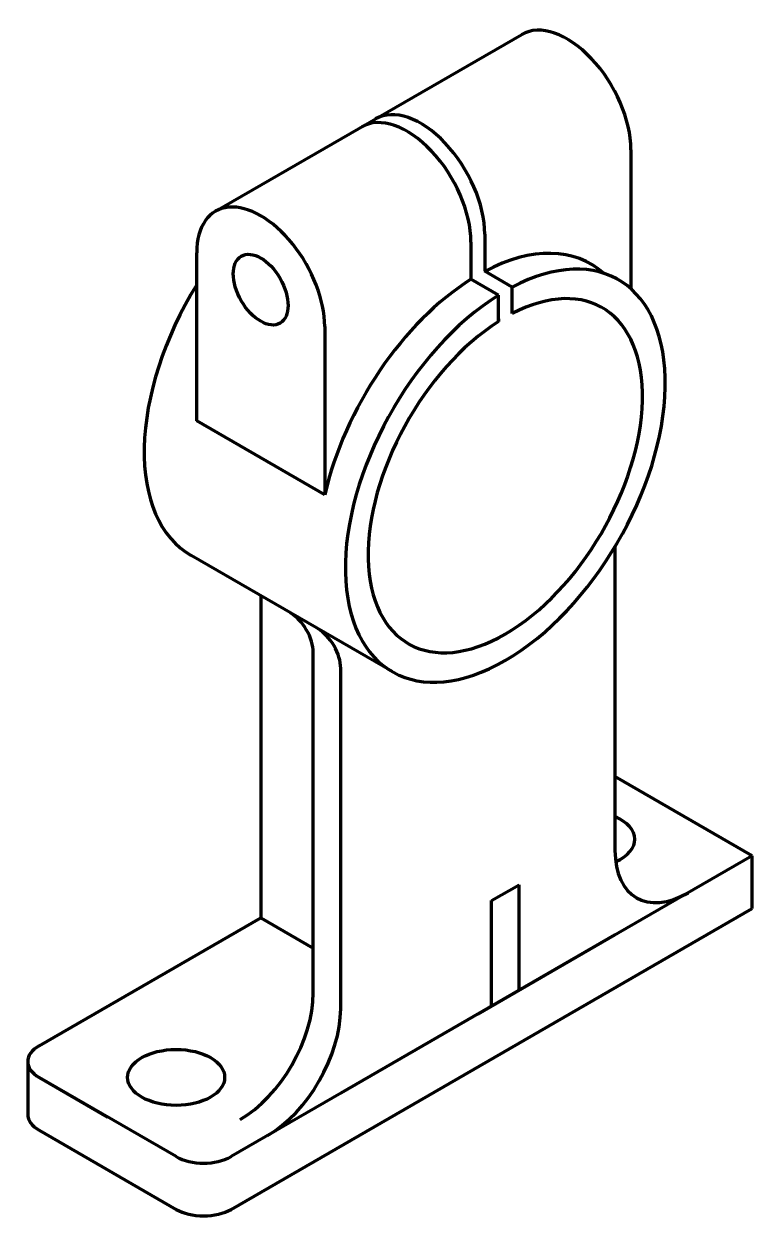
# Model space of a CAD drawing. Header units: inches. Extents: x 7651 to 7789, y 188 to 415.
import ezdxf

# ---------------------------------------------------------------- set-up
doc = ezdxf.new("R2010")
doc.units = ezdxf.units.IN
doc.header["$LTSCALE"] = 0.5
doc.header["$MEASUREMENT"] = 0

msp = doc.modelspace()

# ---------------------------------------------------------------- linework, layer by layer
at = {"lineweight": 100}
for p, q in [((7687.36, 379.1), (7745.39, 412.6)), ((7766.08, 390.75), (7766.08, 364.4)), ((7738.37, 374.75), (7738.37, 367.72)), ((7683.81, 339.39), (7683.81, 371.25)), ((7735.77, 373.25), (7735.77, 366.22)), ((7743.57, 364.72), (7738.37, 367.72)), ((7740.97, 363.22), (7735.77, 366.22)), ((7743.57, 359.75), (7743.57, 364.72)), ((7740.97, 358.25), (7740.97, 363.22)), ((7743.57, 360.25), (7743.57, 359.71)), ((7740.97, 358.75), (7740.97, 358.21)), ((7708.06, 357.25), (7708.06, 325.39)), ((7708.06, 325.39), (7683.81, 339.39)), ((7763.05, 315.52), (7763.05, 258)), ((7720.83, 291.88), (7682.73, 313.88)), ((7695.93, 306.25), (7695.93, 245.25)), ((7705.89, 231), (7705.89, 295.5)), ((7711.09, 228), (7711.09, 292.5)), ((7789.03, 257), (7763.05, 272)), ((7789.03, 257), (7690.31, 200)), ((7789.03, 247), (7789.03, 257)), ((7739.67, 248.5), (7744.87, 251.5)), ((7744.87, 231.5), (7744.87, 251.5)), ((7690.31, 190), (7789.03, 247)), ((7739.67, 228.5), (7739.67, 248.5)), ((7653.93, 221), (7695.93, 245.25)), ((7695.93, 245.25), (7705.89, 239.5)), ((7763.05, 242), (7711.09, 212)), ((7737.07, 227), (7763.05, 242)), ((7651.78, 218), (7651.78, 208)), ((7679.91, 200), (7653.93, 215)), ((7653.93, 215), (7666.92, 207.5)), ((7653.93, 205), (7679.91, 190))]:
    msp.add_line(p, q, dxfattribs=at)
for centre, major_axis, start_param, end_param in [((7753.96, 397.75), (8.57, -14.85), 7.068583, 9.424778), ((7726.25, 381.75), (8.57, -14.85), 0.785398, 3.141593), ((7723.65, 380.25), (8.57, -14.85), 0.785398, 3.141593), ((7695.93, 364.25), (8.57, -14.85), 0.785398, 3.926991), ((7742.27, 329), (-21.43, -37.12), 3.969861, 10.167306), ((7737.07, 332), (-21.43, -37.12), 3.020076, 3.884121), ((7742.27, 329), (-18.37, -31.82), 3.977012, 10.160155), ((7704.16, 351), (-21.43, -37.12), 4.663126, 6.283185), ((7737.07, 332), (-21.43, -37.12), 3.969861, 5.203961), ((7701.56, 298), (3.06, -5.3), 7.068583, 8.63938), ((7706.76, 295), (3.06, -5.3), 7.068583, 8.63938), ((7757.64, 260.12), (-9.19, 0), 2.218441, 4.082252), ((7776.91, 266), (-9.8, -16.97), 5.497787, 7.068583), ((7692.04, 223), (-9.8, -16.97), 0.785398, 2.356194), ((7697.23, 220), (-9.8, -16.97), 0.785398, 2.356194), ((7659.13, 218), (-7.35, 0), 5.497787, 7.068583), ((7659.13, 208), (-7.35, 0), 6.283185, 7.068583), ((7685.11, 203), (-7.35, 0), 0.785398, 2.356194), ((7685.11, 193), (-7.35, 0), 7.068583, 8.63938)]:
    msp.add_ellipse(centre, major_axis=major_axis, ratio=0.57735, start_param=start_param, end_param=end_param, dxfattribs=at)
for centre, major_axis in [((7695.93, 364.25), (3.67, -6.36)), ((7679.91, 215), (-9.19, 0))]:
    msp.add_ellipse(centre, major_axis=major_axis, ratio=0.57735, dxfattribs=at)

doc.saveas('drawing.dxf')
